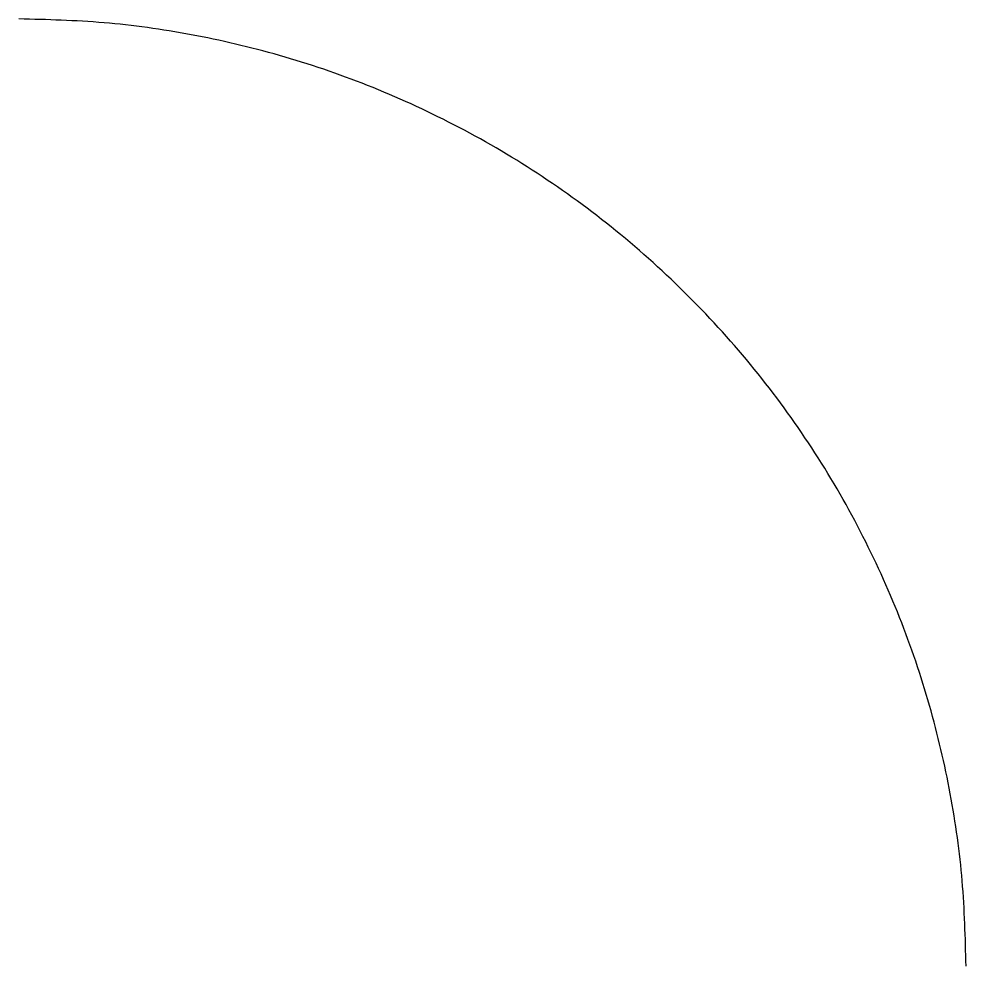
# Model space of a CAD drawing. Header units: metres. Extents: x 0 to 1, y 0 to 1.
import ezdxf

# ---------------------------------------------------------------- set-up
doc = ezdxf.new("R2010")
doc.units = ezdxf.units.M

msp = doc.modelspace()

# ---------------------------------------------------------------- linework, layer by layer
at = {"layer": 'CURVES', "color": 5}
msp.add_rational_spline([(1, 0), (1, 1), (0, 1)], [1, 0.707106781187, 1], degree=2, dxfattribs=at)

doc.saveas('drawing.dxf')
